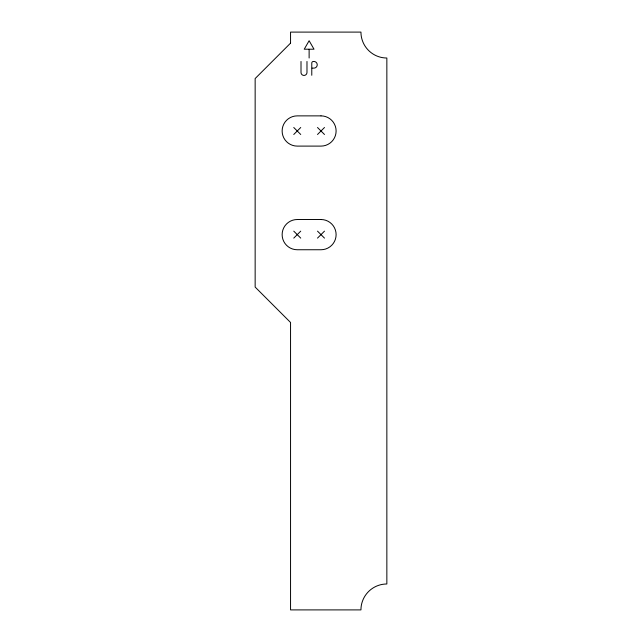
<?xml version="1.0" encoding="UTF-8"?>
<svg xmlns="http://www.w3.org/2000/svg" width="642" height="642" viewBox="0 0 642 642"><rect width="100%" height="100%" fill="white"/><g stroke="black" fill="none" stroke-linecap="round" stroke-linejoin="round"><path stroke-width="0.96" d="M293.763 134.483L300.737 127.501M317.509 134.483L324.491 127.501M293.763 238.118L300.737 231.144M317.509 238.118L324.491 231.144M308.778 49.209L304.228 49.209L309.123 40.735L314.018 49.209L309.123 49.209L309.123 58.013M312.124 68.124L313.906 68.124A3.33 3.33 0 0 0 317.236 64.794A3.33 3.33 0 0 0 313.906 61.463L313.4 61.463A1.621 1.621 0 0 0 311.779 63.085L311.779 75.283M317.509 127.501L324.491 134.483M293.763 127.501L300.737 134.483M317.509 231.144L324.491 238.118M293.763 231.144L300.737 238.118M306.98 61.463L306.98 72.45A2.985 2.985 0 0 1 303.995 75.435A2.985 2.985 0 0 1 301.01 72.45L301.01 61.463M290.553 43.142L255.147 78.557L255.147 287.07L290.553 322.477L290.553 609.9L360.948 609.9A25.913 25.913 0 0 1 386.853 583.987L386.853 58.013A25.913 25.913 0 0 1 360.948 32.1L290.553 32.1L290.553 43.142M321 115.873L297.246 115.873A15.111 15.111 0 0 0 282.135 130.992A15.111 15.111 0 0 0 297.246 146.103L321 146.103A15.111 15.111 0 0 0 336.111 130.992A15.111 15.111 0 0 0 321 115.873M321 219.516L297.246 219.516A15.111 15.111 0 0 0 282.135 234.635A15.111 15.111 0 0 0 297.246 249.746L321 249.746A15.111 15.111 0 0 0 336.111 234.635A15.111 15.111 0 0 0 321 219.516"/></g></svg>
